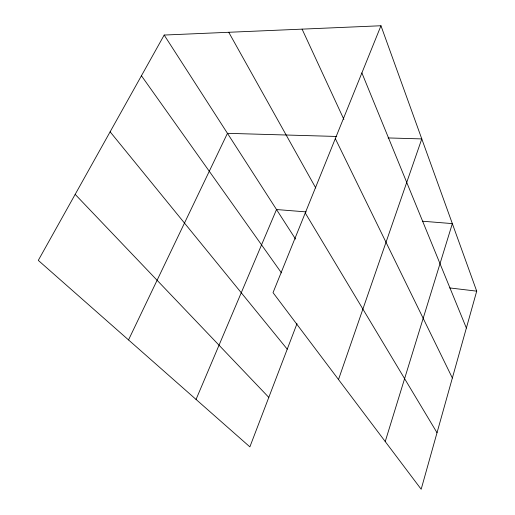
<?xml version="1.0" encoding="UTF-8"?>
<svg xmlns="http://www.w3.org/2000/svg" width="515" height="515" viewBox="0 0 515 515"><rect width="100%" height="100%" fill="white"/><g stroke="black" fill="none" stroke-linecap="round" stroke-linejoin="round"><path stroke-width="0.77" d="M380.965 25.75L476.71 291.155L421.173 489.25L273.034 292.642L380.965 25.75L164.182 35.052L38.29 260.39L249.872 446.872L297.001 323.652M385.233 441.548L452.344 223.607L422.68 221.231M338.51 379.536L421.785 138.908L388.091 137.936M196.048 399.434L276.516 209.534L306.168 211.903M128.531 339.926L227.45 133.321L336.733 136.462M449.685 287.924L476.71 291.155M75.171 194.374L268.798 397.387M110.126 131.808L287.235 349.183M141.438 75.757L281.473 272.911M164.182 35.052L295.552 239.095M305.253 212.972L437.023 432.722M228.75 32.284L315.779 188.02M335.323 138.612L452.357 378.01M302.093 29.136L343.891 119.422M361.891 72.918L466.371 328.036"/></g></svg>
